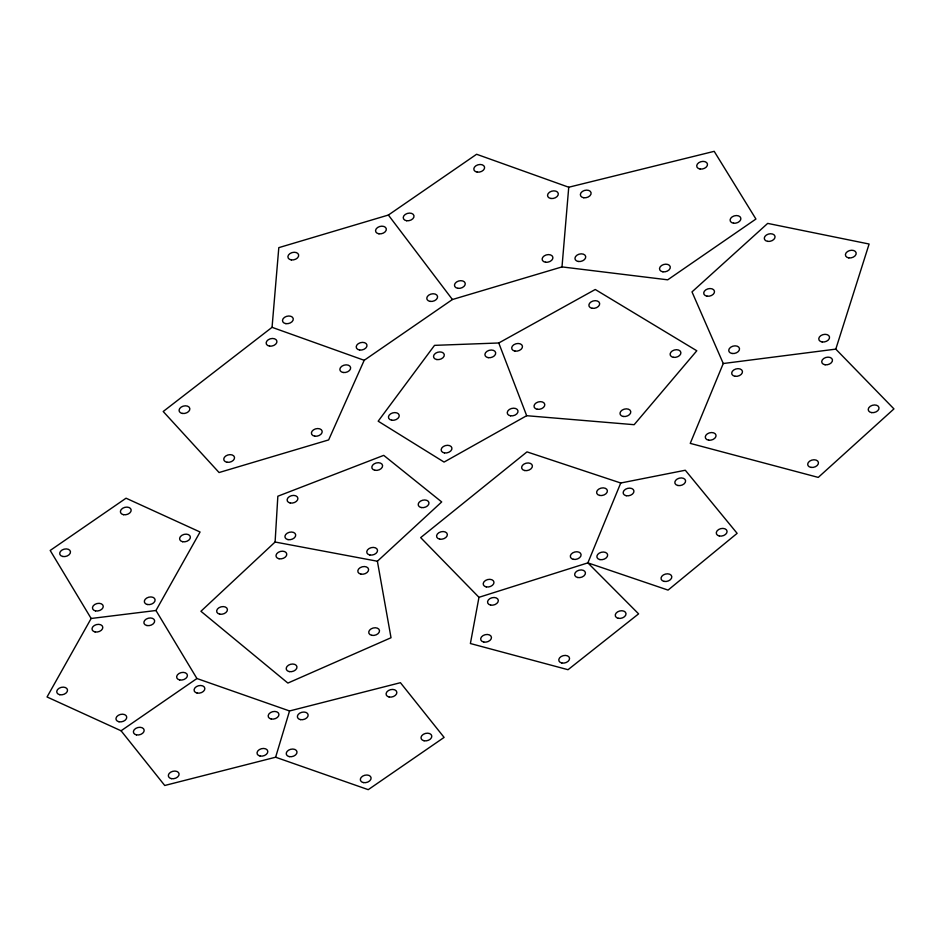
<?xml version="1.0" encoding="UTF-8"?>
<svg xmlns="http://www.w3.org/2000/svg" width="941" height="941" viewBox="0 0 941 941"><rect width="100%" height="100%" fill="white"/><g stroke="black" fill="none" stroke-linecap="round" stroke-linejoin="round"><path stroke-width="1.41" d="M275.101 542.016L277.842 496.225L383.728 455.362L441.694 501.941L377.388 561.236L275.101 542.016L200.927 611.274L287.875 683.072L391.021 637.739L377.388 561.236M272.055 327.327L278.807 247.648L388.374 215.042L476.605 154.265L568.74 187.235L714.195 151.336L755.929 219.041L667.71 279.818L562 266.903L452.421 299.52L364.202 360.297L328.644 439.918L219.077 472.535L163.205 411.499L272.055 327.327L364.202 360.297M562 266.903L568.74 187.235M478.969 597.312L470.394 643.526L568.023 669.71L638.598 613.861L587.866 562.871L478.969 597.312L420.674 537.617L526.995 451.88L620.742 483.004L685.307 470.241L737.132 533.347L668.063 590.101L587.866 562.871L620.742 483.004M275.619 757.223L289.546 710.961L400.431 682.696L444.105 737.403L368.237 789.664L275.619 757.223L164.746 785.488L121.071 730.781L47.05 696.975L91.148 618.484L155.971 610.497L200.068 532.006L126.047 498.201L50.191 550.461L91.148 618.484M835.796 349.123L869.108 244.025L767.691 223.393L692 291.898L723.264 363.52L690.247 443.376L818.258 477.405L893.95 408.9L835.796 349.123L723.264 363.52M121.071 730.781L196.928 678.52L289.546 710.961M526.678 415.699L444.07 462.078L378.176 421.192L434.53 345.359L498.765 342.983L595.253 289.487L696.799 350.77L634.152 424.697L526.678 415.699L498.765 342.983M388.374 215.042L452.421 299.52M155.971 610.497L196.928 678.52M664.075 581.385A5.493 3.729 -14.3 0 0 671.803 576.657A5.493 3.729 -14.3 0 0 663.37 574.939A5.493 3.729 -14.3 0 0 664.075 581.385M719.336 535.994A5.493 3.729 -14.3 0 0 727.064 531.253A5.493 3.729 -14.3 0 0 718.63 529.536A5.493 3.729 -14.3 0 0 719.336 535.994M677.861 485.497A5.493 3.729 -14.3 0 0 685.589 480.769A5.493 3.729 -14.3 0 0 677.167 479.051A5.493 3.729 -14.3 0 0 677.861 485.497M626.212 495.719A5.493 3.729 -14.3 0 0 633.94 490.979A5.493 3.729 -14.3 0 0 625.506 489.261A5.493 3.729 -14.3 0 0 626.212 495.719M599.911 559.601A5.493 3.729 -14.3 0 0 607.639 554.872A5.493 3.729 -14.3 0 0 599.205 553.155A5.493 3.729 -14.3 0 0 599.911 559.601M573.363 559.33A5.493 3.729 -14.3 0 0 581.091 554.602A5.493 3.729 -14.3 0 0 572.657 552.885A5.493 3.729 -14.3 0 0 573.363 559.33M599.652 495.436A5.493 3.729 -14.3 0 0 607.38 490.708A5.493 3.729 -14.3 0 0 598.958 488.991A5.493 3.729 -14.3 0 0 599.652 495.436M524.666 470.535A5.493 3.729 -14.3 0 0 532.394 465.807A5.493 3.729 -14.3 0 0 523.961 464.089A5.493 3.729 -14.3 0 0 524.666 470.535M439.612 539.122A5.493 3.729 -14.3 0 0 447.34 534.394A5.493 3.729 -14.3 0 0 438.906 532.677A5.493 3.729 -14.3 0 0 439.612 539.122M486.238 586.89A5.493 3.729 -14.3 0 0 493.966 582.161A5.493 3.729 -14.3 0 0 485.544 580.444A5.493 3.729 -14.3 0 0 486.238 586.89M483.721 642.044A5.493 3.729 -14.3 0 0 491.449 637.316A5.493 3.729 -14.3 0 0 483.015 635.598A5.493 3.729 -14.3 0 0 483.721 642.044M561.824 662.993A5.493 3.729 -14.3 0 0 569.552 658.253A5.493 3.729 -14.3 0 0 561.13 656.536A5.493 3.729 -14.3 0 0 561.824 662.993M618.296 618.308A5.493 3.729 -14.3 0 0 626.012 613.579A5.493 3.729 -14.3 0 0 617.59 611.862A5.493 3.729 -14.3 0 0 618.296 618.308M577.703 577.515A5.493 3.729 -14.3 0 0 585.431 572.787A5.493 3.729 -14.3 0 0 576.998 571.069A5.493 3.729 -14.3 0 0 577.703 577.515M490.59 605.075A5.493 3.729 -14.3 0 0 498.318 600.346A5.493 3.729 -14.3 0 0 489.885 598.629A5.493 3.729 -14.3 0 0 490.59 605.075M436.836 359.556A5.493 3.729 -14.3 0 0 444.27 354.581A5.493 3.729 -14.3 0 0 435.636 353.204A5.493 3.729 -14.3 0 0 436.836 359.556M391.75 420.227A5.493 3.729 -14.3 0 0 399.196 415.252A5.493 3.729 -14.3 0 0 390.562 413.875A5.493 3.729 -14.3 0 0 391.75 420.227M444.47 452.927A5.493 3.729 -14.3 0 0 451.903 447.951A5.493 3.729 -14.3 0 0 443.27 446.575A5.493 3.729 -14.3 0 0 444.47 452.927M510.54 415.816A5.493 3.729 -14.3 0 0 517.985 410.852A5.493 3.729 -14.3 0 0 509.352 409.476A5.493 3.729 -14.3 0 0 510.54 415.816M488.214 357.651A5.493 3.729 -14.3 0 0 495.66 352.675A5.493 3.729 -14.3 0 0 487.026 351.299A5.493 3.729 -14.3 0 0 488.214 357.651M673.415 357.333A5.493 3.729 -14.3 0 0 680.861 352.357A5.493 3.729 -14.3 0 0 672.227 350.981A5.493 3.729 -14.3 0 0 673.415 357.333M592.183 308.307A5.493 3.729 -14.3 0 0 599.629 303.331A5.493 3.729 -14.3 0 0 590.995 301.955A5.493 3.729 -14.3 0 0 592.183 308.307M514.986 351.099A5.493 3.729 -14.3 0 0 522.431 346.135A5.493 3.729 -14.3 0 0 513.798 344.759A5.493 3.729 -14.3 0 0 514.986 351.099M537.323 409.276A5.493 3.729 -14.3 0 0 544.757 404.301A5.493 3.729 -14.3 0 0 536.135 402.924A5.493 3.729 -14.3 0 0 537.323 409.276M623.307 416.475A5.493 3.729 -14.3 0 0 630.741 411.499A5.493 3.729 -14.3 0 0 622.119 410.123A5.493 3.729 -14.3 0 0 623.307 416.475M374.906 470.288A5.493 3.729 -14.3 0 0 382.587 465.524A5.493 3.729 -14.3 0 0 374.13 463.854A5.493 3.729 -14.3 0 0 374.906 470.288M290.193 502.988A5.493 3.729 -14.3 0 0 297.885 498.224A5.493 3.729 -14.3 0 0 289.428 496.554A5.493 3.729 -14.3 0 0 290.193 502.988M288.005 539.616A5.493 3.729 -14.3 0 0 295.697 534.853A5.493 3.729 -14.3 0 0 287.228 533.182A5.493 3.729 -14.3 0 0 288.005 539.616M369.837 554.99A5.493 3.729 -14.3 0 0 377.517 550.226A5.493 3.729 -14.3 0 0 369.06 548.556A5.493 3.729 -14.3 0 0 369.837 554.99M421.286 507.552A5.493 3.729 -14.3 0 0 428.967 502.788A5.493 3.729 -14.3 0 0 420.509 501.118A5.493 3.729 -14.3 0 0 421.286 507.552M219.735 614.167A5.493 3.729 -14.3 0 0 227.416 609.403A5.493 3.729 -14.3 0 0 218.959 607.733A5.493 3.729 -14.3 0 0 219.735 614.167M289.287 671.603A5.493 3.729 -14.3 0 0 296.968 666.84A5.493 3.729 -14.3 0 0 288.511 665.169A5.493 3.729 -14.3 0 0 289.287 671.603M371.801 635.34A5.493 3.729 -14.3 0 0 379.494 630.576A5.493 3.729 -14.3 0 0 371.036 628.906A5.493 3.729 -14.3 0 0 371.801 635.34M360.897 574.128A5.493 3.729 -14.3 0 0 368.59 569.364A5.493 3.729 -14.3 0 0 360.121 567.694A5.493 3.729 -14.3 0 0 360.897 574.128M279.065 558.766A5.493 3.729 -14.3 0 0 286.758 554.002A5.493 3.729 -14.3 0 0 278.301 552.332A5.493 3.729 -14.3 0 0 279.065 558.766M182.648 541.722A5.493 3.729 -14.3 0 0 190.376 536.982A5.493 3.729 -14.3 0 0 181.942 535.276A5.493 3.729 -14.3 0 0 182.648 541.722M123.436 514.68A5.493 3.729 -14.3 0 0 131.164 509.94A5.493 3.729 -14.3 0 0 122.73 508.234A5.493 3.729 -14.3 0 0 123.436 514.68M62.753 556.484A5.493 3.729 -14.3 0 0 70.469 551.744A5.493 3.729 -14.3 0 0 62.035 550.038A5.493 3.729 -14.3 0 0 62.753 556.484M95.511 610.897A5.493 3.729 -14.3 0 0 103.239 606.169A5.493 3.729 -14.3 0 0 94.806 604.451A5.493 3.729 -14.3 0 0 95.511 610.897M147.372 604.51A5.493 3.729 -14.3 0 0 155.1 599.782A5.493 3.729 -14.3 0 0 146.667 598.064A5.493 3.729 -14.3 0 0 147.372 604.51M197.128 693.07A5.493 3.729 -14.3 0 0 204.844 688.33A5.493 3.729 -14.3 0 0 196.41 686.624A5.493 3.729 -14.3 0 0 197.128 693.07M136.433 734.874A5.493 3.729 -14.3 0 0 144.161 730.134A5.493 3.729 -14.3 0 0 135.727 728.428A5.493 3.729 -14.3 0 0 136.433 734.874M171.38 778.642A5.493 3.729 -14.3 0 0 179.096 773.902A5.493 3.729 -14.3 0 0 170.662 772.196A5.493 3.729 -14.3 0 0 171.38 778.642M260.081 756.035A5.493 3.729 -14.3 0 0 267.797 751.294A5.493 3.729 -14.3 0 0 259.363 749.589A5.493 3.729 -14.3 0 0 260.081 756.035M271.22 719.018A5.493 3.729 -14.3 0 0 278.936 714.278A5.493 3.729 -14.3 0 0 270.502 712.572A5.493 3.729 -14.3 0 0 271.22 719.018M146.925 625.542A5.493 3.729 -14.3 0 0 154.653 620.801A5.493 3.729 -14.3 0 0 146.22 619.096A5.493 3.729 -14.3 0 0 146.925 625.542M95.065 631.929A5.493 3.729 -14.3 0 0 102.792 627.188A5.493 3.729 -14.3 0 0 94.347 625.483A5.493 3.729 -14.3 0 0 95.065 631.929M59.789 694.717A5.493 3.729 -14.3 0 0 67.517 689.988A5.493 3.729 -14.3 0 0 59.071 688.271A5.493 3.729 -14.3 0 0 59.789 694.717M119.001 721.771A5.493 3.729 -14.3 0 0 126.729 717.03A5.493 3.729 -14.3 0 0 118.295 715.325A5.493 3.729 -14.3 0 0 119.001 721.771M179.696 679.955A5.493 3.729 -14.3 0 0 187.412 675.226A5.493 3.729 -14.3 0 0 178.978 673.509A5.493 3.729 -14.3 0 0 179.696 679.955M424.062 740.767A5.493 3.729 -14.3 0 0 431.79 736.038A5.493 3.729 -14.3 0 0 423.344 734.321A5.493 3.729 -14.3 0 0 424.062 740.767M389.127 696.999A5.493 3.729 -14.3 0 0 396.843 692.27A5.493 3.729 -14.3 0 0 388.41 690.553A5.493 3.729 -14.3 0 0 389.127 696.999M300.414 719.618A5.493 3.729 -14.3 0 0 308.142 714.878A5.493 3.729 -14.3 0 0 299.709 713.172A5.493 3.729 -14.3 0 0 300.414 719.618M289.287 756.623A5.493 3.729 -14.3 0 0 297.003 751.894A5.493 3.729 -14.3 0 0 288.569 750.177A5.493 3.729 -14.3 0 0 289.287 756.623M363.379 782.583A5.493 3.729 -14.3 0 0 371.095 777.842A5.493 3.729 -14.3 0 0 362.661 776.137A5.493 3.729 -14.3 0 0 363.379 782.583M767.68 241.378A5.493 3.729 -14.3 0 0 775.008 236.332A5.493 3.729 -14.3 0 0 766.315 235.074A5.493 3.729 -14.3 0 0 767.68 241.378M707.114 296.192A5.493 3.729 -14.3 0 0 714.454 291.134A5.493 3.729 -14.3 0 0 705.762 289.875A5.493 3.729 -14.3 0 0 707.114 296.192M732.133 353.487A5.493 3.729 -14.3 0 0 739.473 348.429A5.493 3.729 -14.3 0 0 730.781 347.17A5.493 3.729 -14.3 0 0 732.133 353.487M822.152 341.959A5.493 3.729 -14.3 0 0 829.492 336.913A5.493 3.729 -14.3 0 0 820.799 335.655A5.493 3.729 -14.3 0 0 822.152 341.959M848.806 257.893A5.493 3.729 -14.3 0 0 856.145 252.835A5.493 3.729 -14.3 0 0 847.453 251.576A5.493 3.729 -14.3 0 0 848.806 257.893M708.655 440.176A5.493 3.729 -14.3 0 0 715.995 435.13A5.493 3.729 -14.3 0 0 707.303 433.872A5.493 3.729 -14.3 0 0 708.655 440.176M811.071 467.406A5.493 3.729 -14.3 0 0 818.411 462.36A5.493 3.729 -14.3 0 0 809.719 461.102A5.493 3.729 -14.3 0 0 811.071 467.406M871.625 412.605A5.493 3.729 -14.3 0 0 878.965 407.547A5.493 3.729 -14.3 0 0 870.272 406.289A5.493 3.729 -14.3 0 0 871.625 412.605M825.104 364.779A5.493 3.729 -14.3 0 0 832.432 359.733A5.493 3.729 -14.3 0 0 823.74 358.474A5.493 3.729 -14.3 0 0 825.104 364.779M735.086 376.294A5.493 3.729 -14.3 0 0 742.425 371.248A5.493 3.729 -14.3 0 0 733.721 369.989A5.493 3.729 -14.3 0 0 735.086 376.294M550.944 198.492A5.493 3.729 -14.3 0 0 558.26 193.434A5.493 3.729 -14.3 0 0 549.568 192.187A5.493 3.729 -14.3 0 0 550.944 198.492M477.228 172.121A5.493 3.729 -14.3 0 0 484.544 167.051A5.493 3.729 -14.3 0 0 475.84 165.816A5.493 3.729 -14.3 0 0 477.228 172.121M406.641 220.735A5.493 3.729 -14.3 0 0 413.969 215.677A5.493 3.729 -14.3 0 0 405.265 214.43A5.493 3.729 -14.3 0 0 406.641 220.735M457.879 288.322A5.493 3.729 -14.3 0 0 465.207 283.265A5.493 3.729 -14.3 0 0 456.503 282.018A5.493 3.729 -14.3 0 0 457.879 288.322M545.545 262.233A5.493 3.729 -14.3 0 0 552.861 257.175A5.493 3.729 -14.3 0 0 544.157 255.928A5.493 3.729 -14.3 0 0 545.545 262.233M291.298 259.904A5.493 3.729 -14.3 0 0 298.626 254.846A5.493 3.729 -14.3 0 0 289.922 253.6A5.493 3.729 -14.3 0 0 291.298 259.904M285.899 323.645A5.493 3.729 -14.3 0 0 293.227 318.576A5.493 3.729 -14.3 0 0 284.523 317.34A5.493 3.729 -14.3 0 0 285.899 323.645M359.615 350.017A5.493 3.729 -14.3 0 0 366.943 344.959A5.493 3.729 -14.3 0 0 358.239 343.712A5.493 3.729 -14.3 0 0 359.615 350.017M430.19 301.402A5.493 3.729 -14.3 0 0 437.518 296.333A5.493 3.729 -14.3 0 0 428.814 295.098A5.493 3.729 -14.3 0 0 430.19 301.402M378.952 233.815A5.493 3.729 -14.3 0 0 386.28 228.745A5.493 3.729 -14.3 0 0 377.576 227.51A5.493 3.729 -14.3 0 0 378.952 233.815M662.923 271.82A5.493 3.729 -14.3 0 0 670.251 266.75A5.493 3.729 -14.3 0 0 661.547 265.515A5.493 3.729 -14.3 0 0 662.923 271.82M733.498 223.193A5.493 3.729 -14.3 0 0 740.826 218.136A5.493 3.729 -14.3 0 0 732.122 216.889A5.493 3.729 -14.3 0 0 733.498 223.193M700.116 169.027A5.493 3.729 -14.3 0 0 707.444 163.969A5.493 3.729 -14.3 0 0 698.74 162.722A5.493 3.729 -14.3 0 0 700.116 169.027M583.761 197.751A5.493 3.729 -14.3 0 0 591.077 192.693A5.493 3.729 -14.3 0 0 582.385 191.446A5.493 3.729 -14.3 0 0 583.761 197.751M578.362 261.48A5.493 3.729 -14.3 0 0 585.678 256.423A5.493 3.729 -14.3 0 0 576.974 255.176A5.493 3.729 -14.3 0 0 578.362 261.48M182.472 413.452A5.493 3.729 -14.3 0 0 189.8 408.394A5.493 3.729 -14.3 0 0 181.095 407.147A5.493 3.729 -14.3 0 0 182.472 413.452M227.157 462.278A5.493 3.729 -14.3 0 0 234.485 457.22A5.493 3.729 -14.3 0 0 225.781 455.973A5.493 3.729 -14.3 0 0 227.157 462.278M314.812 436.189A5.493 3.729 -14.3 0 0 322.14 431.119A5.493 3.729 -14.3 0 0 313.435 429.884A5.493 3.729 -14.3 0 0 314.812 436.189M343.265 372.495A5.493 3.729 -14.3 0 0 350.593 367.425A5.493 3.729 -14.3 0 0 341.889 366.19A5.493 3.729 -14.3 0 0 343.265 372.495M269.549 346.112A5.493 3.729 -14.3 0 0 276.877 341.054A5.493 3.729 -14.3 0 0 268.173 339.807A5.493 3.729 -14.3 0 0 269.549 346.112"/></g></svg>
